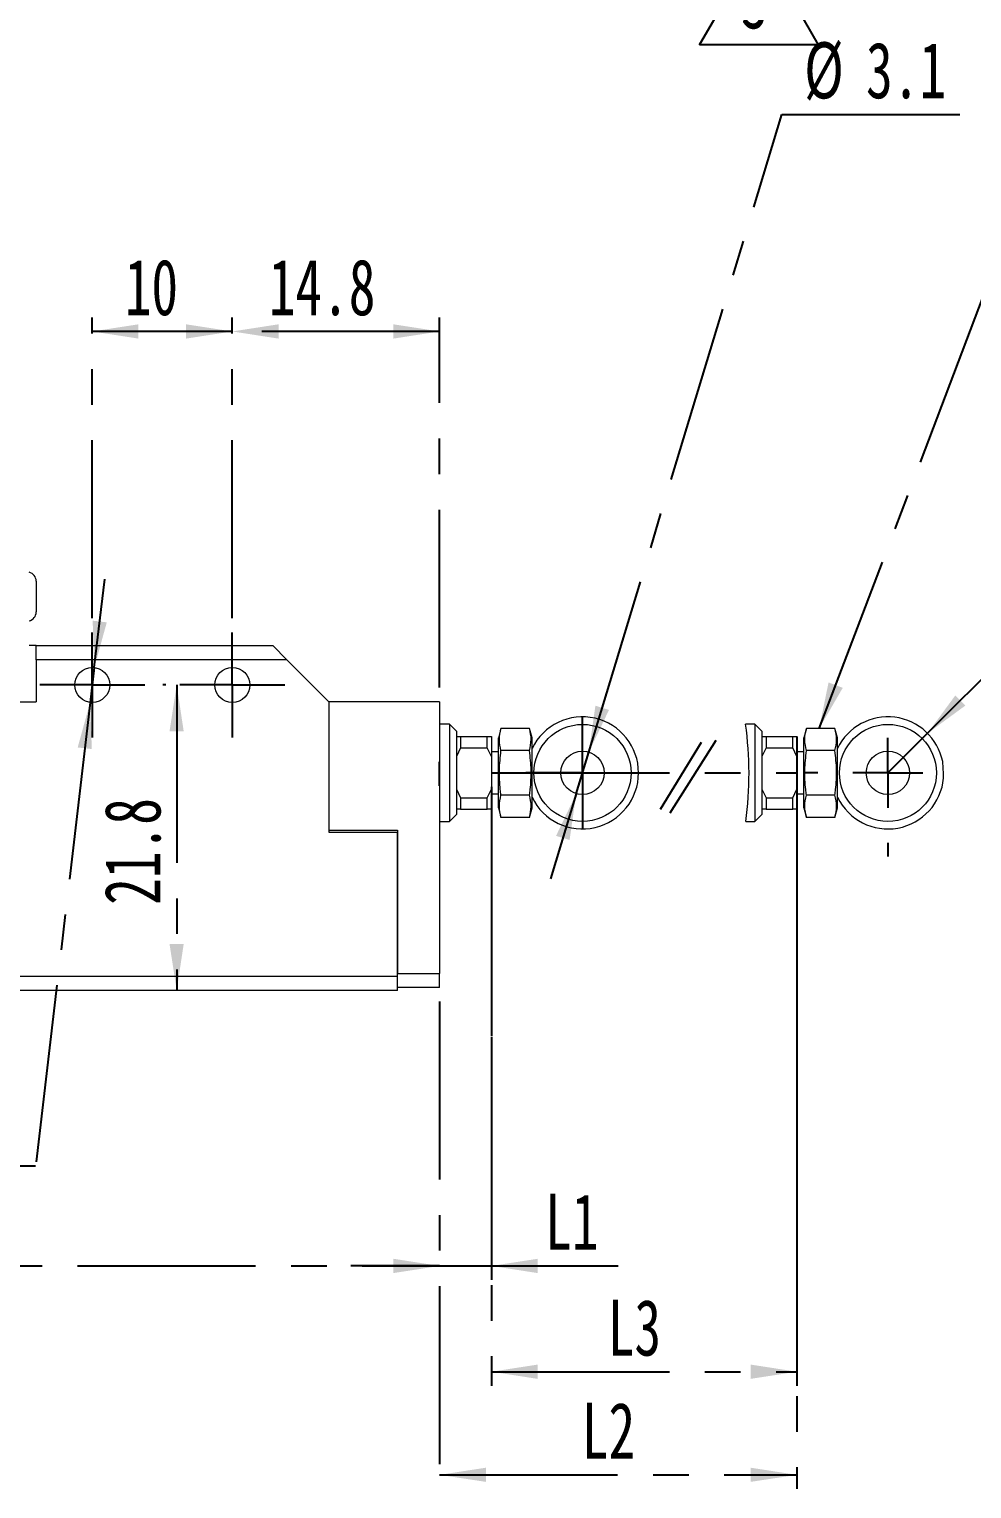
# Paper-space layout '시트2-ENG' of a CAD drawing. Header units: millimetres. Extents: x 5 to 415, y 5 to 292.
# Drawn here: x 160.3 to 227.6, y 127.5 to 231.7 of the extents above; entities that cross this region are included whole.
import ezdxf

# ---------------------------------------------------------------- set-up
doc = ezdxf.new("R2010")
doc.units = ezdxf.units.MM
doc.linetypes.add('CENTERX2', pattern=[20.32, 12.7, -2.54, 2.54, -2.54])
doc.layers.add('CENTER_LINE', color=7, linetype='CENTERX2')
doc.layers.add('DIMENSION', color=7, linetype='Continuous')
doc.styles.add('SLDTEXTSTYLE0', font='TXT', dxfattribs={"width": 0.7})
doc.dimstyles.new('SLDDIMSTYLE0', dxfattribs={"dimtxt": 4, "dimasz": 3.302, "dimexe": 0, "dimexo": 0.0625, "dimgap": 1, "dimtad": 1, "dimrnd": 1e-09, "dimzin": 12, "dimdsep": 46, "dimtxsty": 'SLDTEXTSTYLE0', "dimsah": 1, "dimcen": 0.09, "dimadec": 0, "dimazin": 3, "dimtfac": 1, "dimtofl": 0, "dimtmove": 0, "dimatfit": 3, "dimfxl": 1, "dimfrac": 2, "dimtolj": 1, "dimtzin": 12, "dimarcsym": 0})
doc.dimstyles.new('SLDDIMSTYLE1', dxfattribs={"dimtxt": 4, "dimasz": 3.302, "dimexe": 0, "dimexo": 0.0625, "dimgap": 1, "dimtad": 1, "dimrnd": 1e-09, "dimzin": 12, "dimdsep": 46, "dimtxsty": 'SLDTEXTSTYLE0', "dimsah": 1, "dimcen": 0.09, "dimadec": 0, "dimazin": 3, "dimtfac": 1, "dimtmove": 0, "dimatfit": 0, "dimfxl": 1, "dimfrac": 2, "dimtolj": 1, "dimtzin": 12, "dimarcsym": 0})
doc.dimstyles.new('SLDDIMSTYLE2', dxfattribs={"dimtxt": 4, "dimasz": 3.302, "dimexe": 0, "dimexo": 0.0625, "dimgap": 1, "dimtad": 0, "dimtih": 1, "dimtoh": 1, "dimrnd": 1e-09, "dimzin": 12, "dimdsep": 46, "dimtxsty": 'SLDTEXTSTYLE0', "dimsah": 1, "dimcen": 0, "dimadec": 0, "dimazin": 3, "dimtol": 1, "dimtp": 0.1, "dimtm": 0.1, "dimtfac": 1, "dimtmove": 0, "dimatfit": 3, "dimfxl": 1, "dimfrac": 2, "dimtolj": 1, "dimarcsym": 0})
doc.dimstyles.new('SLDDIMSTYLE4', dxfattribs={"dimtxt": 4, "dimasz": 3.302, "dimexe": 0, "dimexo": 0.0625, "dimgap": 1, "dimtad": 0, "dimtih": 1, "dimtoh": 1, "dimrnd": 1e-09, "dimzin": 12, "dimdsep": 46, "dimtxsty": 'SLDTEXTSTYLE0', "dimsah": 1, "dimcen": 0, "dimadec": 0, "dimazin": 3, "dimtfac": 1, "dimtmove": 0, "dimatfit": 3, "dimfxl": 1, "dimfrac": 2, "dimtolj": 1, "dimtzin": 12, "dimarcsym": 0})
doc.dimstyles.new('SLDDIMSTYLE6', dxfattribs={"dimtxt": 0.18, "dimasz": 3.302, "dimexe": 0, "dimexo": 0.0625, "dimgap": 0, "dimtad": 0, "dimtih": 1, "dimtoh": 1, "dimdec": 0, "dimrnd": 1e-09, "dimzin": 0, "dimdsep": 46, "dimtxsty": 'Standard', "dimsah": 1, "dimcen": 0.09, "dimadec": 0, "dimazin": 0, "dimtfac": 3.302, "dimtdec": 0, "dimtofl": 0, "dimtmove": 0, "dimatfit": 3, "dimfxl": 1, "dimfrac": 2, "dimtolj": 1, "dimtzin": 0, "dimarcsym": 0})
doc.dimstyles.new('SLDDIMSTYLE9', dxfattribs={"dimtxt": 4, "dimasz": 3.302, "dimexe": 0, "dimexo": 0.0625, "dimgap": 1, "dimtad": 0, "dimtih": 1, "dimtoh": 1, "dimrnd": 1e-09, "dimzin": 12, "dimdsep": 46, "dimtxsty": 'SLDTEXTSTYLE0', "dimsah": 1, "dimcen": 0, "dimadec": 0, "dimazin": 3, "dimtfac": 1, "dimtofl": 0, "dimtmove": 0, "dimatfit": 3, "dimfxl": 1, "dimfrac": 2, "dimtolj": 1, "dimtzin": 12, "dimarcsym": 0})

# ---------------------------------------------------------------- blocks, each defined once
blk = doc.blocks.new('_D_31')
at = {"layer": 'CENTER_LINE'}
for p, q in [((215.12, 169.66), (215.12, 127.48)), ((189.62, 162.26), (189.62, 127.48)), ((189.62, 128.48), (215.12, 128.48))]:
    blk.add_line(p, q, dxfattribs=at)
for points in [[(189.62, 128.48), (192.92, 127.98), (192.92, 128.99)], [(215.12, 128.48), (211.82, 128.99), (211.82, 127.98)]]:
    blk.add_solid(points, dxfattribs=at)
at = {"layer": 'CENTER_LINE', "insert": (199.77, 133.64), "char_height": 4, "attachment_point": 1, "style": 'SLDTEXTSTYLE0'}
blk.add_mtext('L2', dxfattribs=at)
blk = doc.blocks.new('_D_39')
at = {"layer": 'CENTER_LINE'}
for p, q in [((174.82, 189.61), (174.82, 211.08)), ((189.62, 184.66), (189.62, 211.08)), ((189.62, 210.08), (174.82, 210.08))]:
    blk.add_line(p, q, dxfattribs=at)
for points in [[(174.82, 210.08), (178.12, 209.57), (178.12, 210.59)], [(189.62, 210.08), (186.32, 210.59), (186.32, 209.57)]]:
    blk.add_solid(points, dxfattribs=at)
at = {"layer": 'CENTER_LINE', "insert": (177.42, 215.24), "char_height": 4, "attachment_point": 1, "style": 'SLDTEXTSTYLE0'}
blk.add_mtext('14.8', dxfattribs=at)
blk = doc.blocks.new('_D_40')
at = {"layer": 'CENTER_LINE'}
for p, q in [((164.82, 189.61), (164.82, 211.08)), ((174.82, 189.61), (174.82, 211.08)), ((174.82, 210.08), (164.82, 210.08))]:
    blk.add_line(p, q, dxfattribs=at)
for points in [[(164.82, 210.08), (168.12, 209.57), (168.12, 210.59)], [(174.82, 210.08), (171.52, 210.59), (171.52, 209.57)]]:
    blk.add_solid(points, dxfattribs=at)
at = {"layer": 'CENTER_LINE', "insert": (167.14, 215.24), "char_height": 4, "attachment_point": 1, "style": 'SLDTEXTSTYLE0'}
blk.add_mtext('10', dxfattribs=at)
blk = doc.blocks.new('_D_41')
at = {"layer": 'CENTER_LINE'}
for p, q in [((170.07, 184.86), (169.85, 184.86)), ((170.85, 184.86), (170.85, 163.06))]:
    blk.add_line(p, q, dxfattribs=at)
for points in [[(170.85, 184.86), (170.34, 181.55), (171.35, 181.55)], [(170.85, 163.06), (171.35, 166.36), (170.34, 166.36)]]:
    blk.add_solid(points, dxfattribs=at)
at = {"layer": 'CENTER_LINE', "insert": (165.69, 169.16), "char_height": 4, "attachment_point": 1, "rotation": 90, "style": 'SLDTEXTSTYLE0'}
blk.add_mtext('21.8', dxfattribs=at)
blk = doc.blocks.new('_D_43')
at = {"layer": 'CENTER_LINE'}
for p, q in [((102.82, 173.46), (102.82, 142.39)), ((189.62, 162.26), (189.62, 142.39)), ((102.82, 143.39), (189.62, 143.39))]:
    blk.add_line(p, q, dxfattribs=at)
for points in [[(102.82, 143.39), (106.12, 142.88), (106.12, 143.9)], [(189.62, 143.39), (186.32, 143.9), (186.32, 142.88)]]:
    blk.add_solid(points, dxfattribs=at)
at = {"layer": 'CENTER_LINE', "insert": (141.42, 148.55), "char_height": 4, "attachment_point": 1, "style": 'SLDTEXTSTYLE0'}
blk.add_mtext('86.8', dxfattribs=at)
blk = doc.blocks.new('_D_44')
at = {"layer": 'CENTER_LINE'}
for p, q in [((193.32, 174.98), (193.32, 142.39)), ((189.62, 162.26), (189.62, 142.39)), ((189.62, 143.39), (183.27, 143.39)), ((189.62, 143.39), (193.32, 143.39)), ((193.32, 143.39), (202.36, 143.39))]:
    blk.add_line(p, q, dxfattribs=at)
for points in [[(189.62, 143.39), (186.32, 143.9), (186.32, 142.88)], [(193.32, 143.39), (196.62, 142.88), (196.62, 143.9)]]:
    blk.add_solid(points, dxfattribs=at)
at = {"layer": 'CENTER_LINE', "insert": (197.15, 148.55), "char_height": 4, "attachment_point": 1, "style": 'SLDTEXTSTYLE0'}
blk.add_mtext('L1', dxfattribs=at)
blk = doc.blocks.new('_D_45')
at = {"layer": 'CENTER_LINE'}
for p, q in [((164.97, 186.1), (165.71, 192.4)), ((164.97, 186.1), (164.67, 183.61)), ((164.67, 183.61), (160.78, 150.51)), ((160.78, 150.51), (110.12, 150.51))]:
    blk.add_line(p, q, dxfattribs=at)
for points in [[(164.97, 186.1), (165.86, 189.32), (164.85, 189.44)], [(164.67, 183.61), (163.78, 180.39), (164.79, 180.28)]]:
    blk.add_solid(points, dxfattribs=at)
at = {"layer": 'CENTER_LINE', "char_height": 4, "attachment_point": 1, "style": 'SLDTEXTSTYLE0'}
for s, insert in [('2-M3X0.5P TAP HOLE', (110.12, 160.32)), ('DEPTH 8.5', (122.74, 155.66))]:
    blk.add_mtext(s, dxfattribs=dict(at, insert=insert))
blk = doc.blocks.new('_D_47')
at = {"layer": 'CENTER_LINE'}
for p, q in [((200.27, 180.06), (214.05, 225.57)), ((214.05, 225.57), (250.07, 225.57)), ((199.37, 177.09), (200.27, 180.06)), ((199.37, 177.09), (197.53, 171.02))]:
    blk.add_line(p, q, dxfattribs=at)
for points in [[(200.27, 180.06), (201.71, 183.07), (200.74, 183.37)], [(199.37, 177.09), (197.93, 174.08), (198.9, 173.79)]]:
    blk.add_solid(points, dxfattribs=at)
at = {"layer": 'CENTER_LINE', "attachment_point": 1, "style": 'SLDTEXTSTYLE0'}
for s, insert, char_height in [('%%c', (215.64, 230.72), 4), ('3.1', (220.06, 230.72), 4), ('HOLE', (237.58, 230.72), 4), ('±0.1', (228.53, 229.37), 2.8)]:
    blk.add_mtext(s, dxfattribs=dict(at, insert=insert, char_height=char_height))
blk = doc.blocks.new('SW_CENTERMARKSYMBOL_12')
at = {"layer": 'CENTER_LINE', "color": 0}
for p, q in [((0, 2.5), (0, 3.75)), ((0, 0), (0, 2.5)), ((-2.5, 0), (-3.75, 0)), ((0, 0), (-2.5, 0)), ((0, 0), (0, -2.5)), ((0, 0), (2.5, 0)), ((2.5, 0), (3.75, 0)), ((0, -2.5), (0, -3.75))]:
    blk.add_line(p, q, dxfattribs=at)
blk = doc.blocks.new('SW_CENTERMARKSYMBOL_13')
at = {"layer": 'CENTER_LINE', "color": 0}
for p, q in [((0, 2.5), (0, 3.75)), ((0, 0), (0, 2.5)), ((-2.5, 0), (-3.75, 0)), ((0, 0), (-2.5, 0)), ((0, 0), (0, -2.5)), ((0, 0), (2.5, 0)), ((2.5, 0), (3.75, 0)), ((0, -2.5), (0, -3.75))]:
    blk.add_line(p, q, dxfattribs=at)
blk = doc.blocks.new('SW_CENTERMARKSYMBOL_14')
at = {"layer": 'CENTER_LINE', "color": 0}
for p, q in [((0, 2.5), (0, 4.05)), ((0, 0), (0, 2.5)), ((-2.5, 0), (-4.05, 0)), ((0, 0), (-2.5, 0)), ((0, 0), (0, -2.5)), ((0, 0), (2.5, 0)), ((2.5, 0), (4.05, 0)), ((0, -2.5), (0, -4.05))]:
    blk.add_line(p, q, dxfattribs=at)
blk = doc.blocks.new('SW_NOTE_0_21')
at = {"layer": 'CENTER_LINE', "color": 0}
for p, q in [((-2.96, -0.01), (1.27, 7.33)), ((1.27, 7.33), (5.5, -0.01)), ((5.5, -0.01), (-2.96, -0.01))]:
    blk.add_line(p, q, dxfattribs=at)
at = {"layer": 'CENTER_LINE', "color": 0, "insert": (0, 5.16), "char_height": 4, "attachment_point": 1, "style": 'SLDTEXTSTYLE0'}
blk.add_mtext('3', dxfattribs=at)
blk = doc.blocks.new('_D_61')
at = {"layer": 'CENTER_LINE'}
for p, q in [((193.32, 177.58), (193.32, 134.84)), ((215.12, 177.58), (215.12, 134.84)), ((193.32, 135.84), (215.12, 135.84))]:
    blk.add_line(p, q, dxfattribs=at)
for points in [[(193.32, 135.84), (196.62, 135.33), (196.62, 136.35)], [(215.12, 135.84), (211.82, 136.35), (211.82, 135.33)]]:
    blk.add_solid(points, dxfattribs=at)
at = {"layer": 'CENTER_LINE', "insert": (201.62, 140.99), "char_height": 4, "attachment_point": 1, "style": 'SLDTEXTSTYLE0'}
blk.add_mtext('L3', dxfattribs=at)
blk = doc.blocks.new('_D_62')
at = {"layer": 'CENTER_LINE'}
for p, q in [((224.45, 181.4), (238.96, 195.92)), ((238.96, 195.92), (280.93, 195.92)), ((221.62, 178.58), (224.45, 181.4))]:
    blk.add_line(p, q, dxfattribs=at)
blk.add_solid([(224.45, 181.4), (227.15, 183.38), (226.43, 184.1)], dxfattribs=at)
at = {"layer": 'CENTER_LINE', "char_height": 4, "attachment_point": 1, "style": 'SLDTEXTSTYLE0'}
for s, insert in [('ROD END TIP SUS', (240.55, 206.07)), ('SPHERE R4', (241.55, 201.07)), ('%%p', (268.68, 201.07)), ('0.1', (272.98, 201.07))]:
    blk.add_mtext(s, dxfattribs=dict(at, insert=insert))
blk = doc.blocks.new('SW_CENTERMARKSYMBOL_21')
at = {"layer": 'CENTER_LINE', "color": 0}
for p, q in [((0, 0), (0, 2.5)), ((-5, 0), (-5.96, 0)), ((0, 0), (-2.5, 0)), ((0, 0), (0, -2.5)), ((0, 0), (2.5, 0)), ((0, -5), (0, -5.96))]:
    blk.add_line(p, q, dxfattribs=at)

psp = doc.layouts.new('시트2-ENG')

# ---------------------------------------------------------------- linework, layer by layer
at = {"color": 7, "linetype": 'Continuous', "lineweight": 18}
for p, q in [((160.819, 192.259), (160.819, 191.159)), ((160.819, 191.159), (160.819, 190.059)), ((160.819, 187.656), (160.319, 187.656)), ((160.819, 187.656), (177.719, 187.656)), ((160.819, 186.656), (160.819, 187.656)), ((177.719, 187.656), (178.719, 186.656)), ((160.819, 186.656), (160.819, 183.656)), ((178.719, 186.656), (160.819, 186.656)), ((181.719, 183.656), (178.719, 186.656)), ((117.619, 183.656), (160.819, 183.656)), ((181.719, 183.656), (181.719, 174.486)), ((189.619, 183.656), (181.719, 183.656)), ((181.719, 183.656), (181.719, 174.356)), ((189.619, 183.656), (189.619, 164.256)), ((190.319, 182.056), (189.619, 182.056)), ((190.819, 181.556), (190.319, 182.056)), ((190.319, 182.056), (190.319, 175.103)), ((190.819, 181.556), (190.819, 175.602)), ((194, 181.752), (193.819, 181.076)), ((196.038, 181.752), (194, 181.752)), ((196.219, 181.076), (196.038, 181.752)), ((212.124, 182.056), (211.457, 182.056)), ((212.624, 181.556), (212.124, 182.056)), ((212.124, 182.056), (212.124, 175.103)), ((212.624, 181.556), (212.624, 175.602)), ((215.805, 181.752), (215.624, 181.076)), ((217.843, 181.752), (215.805, 181.752)), ((218.024, 181.076), (217.843, 181.752)), ((190.819, 181.176), (191.119, 181.176)), ((191.119, 180.355), (190.819, 179.744)), ((191.119, 181.176), (191.119, 180.355)), ((191.119, 181.176), (193.019, 181.176)), ((191.119, 180.355), (193.019, 180.355)), ((193.019, 180.355), (193.019, 181.176)), ((193.019, 181.176), (193.319, 181.176)), ((193.319, 179.744), (193.019, 180.355)), ((193.319, 181.176), (193.319, 179.744)), ((193.819, 178.576), (193.819, 181.076)), ((196.219, 178.576), (196.219, 181.076)), ((212.624, 181.176), (212.924, 181.176)), ((212.924, 180.355), (212.624, 179.744)), ((212.924, 181.176), (212.924, 180.355)), ((212.924, 181.176), (214.824, 181.176)), ((212.924, 180.355), (214.824, 180.355)), ((214.824, 180.355), (214.824, 181.176)), ((214.824, 181.176), (215.124, 181.176)), ((215.124, 179.744), (214.824, 180.355)), ((215.124, 181.176), (215.124, 179.744)), ((215.624, 178.576), (215.624, 181.076)), ((218.024, 178.576), (218.024, 181.076)), ((193.819, 180.076), (193.319, 180.076)), ((193.319, 179.744), (193.319, 177.409)), ((196.038, 180.164), (194, 180.164)), ((215.624, 180.076), (215.124, 180.076)), ((215.124, 179.744), (215.124, 177.409)), ((217.843, 180.164), (215.805, 180.164)), ((193.819, 176.076), (193.819, 178.576)), ((196.219, 176.076), (196.219, 178.576)), ((215.624, 176.076), (215.624, 178.576)), ((218.024, 176.076), (218.024, 178.576)), ((190.819, 177.409), (191.119, 176.798)), ((193.019, 176.798), (193.319, 177.409)), ((193.319, 177.409), (193.319, 175.976)), ((212.624, 177.409), (212.924, 176.798)), ((214.824, 176.798), (215.124, 177.409)), ((215.124, 177.409), (215.124, 175.976)), ((191.119, 176.798), (193.019, 176.798)), ((191.119, 176.798), (191.119, 175.976)), ((193.019, 175.976), (193.019, 176.798)), ((193.319, 177.076), (193.819, 177.076)), ((193.819, 176.076), (194, 175.401)), ((196.038, 176.989), (194, 176.989)), ((196.038, 175.401), (196.219, 176.076)), ((212.924, 176.798), (214.824, 176.798)), ((212.924, 176.798), (212.924, 175.976)), ((214.824, 175.976), (214.824, 176.798)), ((215.124, 177.076), (215.624, 177.076)), ((215.624, 176.076), (215.805, 175.401)), ((217.843, 176.989), (215.805, 176.989)), ((217.843, 175.401), (218.024, 176.076)), ((189.619, 175.096), (190.319, 175.096)), ((190.319, 175.096), (190.819, 175.596)), ((190.319, 175.103), (190.319, 175.096)), ((191.119, 175.976), (190.819, 175.976)), ((190.819, 175.602), (190.819, 175.596)), ((191.119, 175.976), (193.019, 175.976)), ((193.319, 175.976), (193.019, 175.976)), ((196.038, 175.401), (194, 175.401)), ((211.471, 175.096), (212.124, 175.096)), ((212.124, 175.096), (212.624, 175.596)), ((212.124, 175.103), (212.124, 175.096)), ((212.924, 175.976), (212.624, 175.976)), ((212.624, 175.602), (212.624, 175.596)), ((212.924, 175.976), (214.824, 175.976)), ((215.124, 175.976), (214.824, 175.976)), ((217.843, 175.401), (215.805, 175.401)), ((181.719, 174.486), (186.619, 174.486)), ((181.719, 174.356), (186.619, 174.356)), ((186.619, 174.486), (186.619, 164.256)), ((186.619, 164.056), (186.619, 174.356)), ((186.619, 164.056), (117.619, 164.056)), ((186.619, 164.256), (189.619, 164.256)), ((186.619, 163.056), (186.619, 164.056)), ((189.619, 163.256), (189.619, 164.256)), ((186.619, 163.056), (117.619, 163.056)), ((189.619, 163.256), (186.619, 163.256))]:
    psp.add_line(p, q, dxfattribs=at)
for centre, radius in [((164.819, 184.856), 1.25), ((174.819, 184.856), 1.25), ((199.819, 178.576), 3.464), ((221.624, 178.576), 3.464), ((199.819, 178.576), 1.55), ((221.624, 178.576), 1.55)]:
    psp.add_circle(centre, radius, dxfattribs=at)
for centre, radius, start, end in [((160.169, 192.259), 0.65, 0, 76.65764), ((160.169, 190.059), 0.65, 283.34236, 0), ((199.819, 178.576), 4, 205.84193, 154.15807), ((221.62, 178.583), 3.994, 11.47768, 154.22175), ((186.745, 178.527), 24.963, 352.10181, 8.12862), ((193.58, 177.03), 32.041, 2.09528, 4.20188), ((221.621, 178.571), 3.995, 205.78846, 354.69735)]:
    psp.add_arc(centre, radius, start, end, dxfattribs=at)
for points, knots in [([(194, 180.164), (193.944, 180.426), (193.829, 180.955), (193.943, 181.485), (194, 181.752)], [0, 0, 0, 0, 0.49521567, 1, 1, 1, 1]), ([(196.038, 180.164), (196.095, 180.426), (196.209, 180.955), (196.096, 181.485), (196.038, 181.752)], [0, 0, 0, 0, 0.4952157, 1, 1, 1, 1]), ([(215.805, 180.164), (215.748, 180.426), (215.634, 180.955), (215.748, 181.485), (215.805, 181.752)], [0, 0, 0, 0, 0.49528817, 1, 1, 1, 1]), ([(217.843, 180.164), (217.9, 180.426), (218.014, 180.955), (217.9, 181.485), (217.843, 181.752)], [0, 0, 0, 0, 0.49528817, 1, 1, 1, 1]), ([(194, 176.989), (193.984, 177.122), (193.909, 177.712), (193.851, 178.777), (193.95, 179.699), (194, 180.164)], [0, 0, 0, 0, 0.1269715, 0.56007701, 1, 1, 1, 1]), ([(196.038, 176.989), (196.055, 177.122), (196.129, 177.712), (196.188, 178.777), (196.089, 179.699), (196.038, 180.164)], [0, 0, 0, 0, 0.1269715, 0.560077, 1, 1, 1, 1]), ([(215.805, 176.989), (215.788, 177.122), (215.714, 177.712), (215.655, 178.777), (215.755, 179.699), (215.805, 180.164)], [0, 0, 0, 0, 0.1269714, 0.560077, 1, 1, 1, 1]), ([(217.843, 176.989), (217.86, 177.122), (217.934, 177.712), (217.993, 178.777), (217.893, 179.699), (217.843, 180.164)], [0, 0, 0, 0, 0.1269715, 0.560077, 1, 1, 1, 1]), ([(194, 175.401), (193.944, 175.663), (193.829, 176.192), (193.943, 176.721), (194, 176.989)], [0, 0, 0, 0, 0.4952157, 1, 1, 1, 1]), ([(196.038, 175.401), (196.095, 175.663), (196.209, 176.192), (196.096, 176.721), (196.038, 176.989)], [0, 0, 0, 0, 0.4952157, 1, 1, 1, 1]), ([(215.805, 175.401), (215.748, 175.663), (215.634, 176.192), (215.748, 176.721), (215.805, 176.989)], [0, 0, 0, 0, 0.4952881, 1, 1, 1, 1]), ([(217.843, 175.401), (217.9, 175.663), (218.014, 176.192), (217.9, 176.721), (217.843, 176.989)], [0, 0, 0, 0, 0.4952881, 1, 1, 1, 1])]:
    psp.add_open_spline(points, degree=3, knots=knots, dxfattribs=at)
at = {"layer": 'CENTER_LINE'}
for p, q in [((215.124, 181.176), (215.124, 170.66)), ((189.619, 177.656), (189.619, 179.371)), ((193.319, 178.576), (215.124, 178.576))]:
    psp.add_line(p, q, dxfattribs=at)
at = {"layer": 'DIMENSION'}
for p, q in [((208.281, 180.735), (205.368, 175.959)), ((209.346, 180.897), (206.054, 175.697))]:
    psp.add_line(p, q, dxfattribs=at)

# ---------------------------------------------------------------- block references
at = {"layer": 'CENTER_LINE'}
for name, p in [('SW_NOTE_0_21', (211.142, 230.548)), ('SW_CENTERMARKSYMBOL_12', (164.819, 184.856)), ('SW_CENTERMARKSYMBOL_13', (174.819, 184.856)), ('SW_CENTERMARKSYMBOL_14', (199.819, 178.576)), ('SW_CENTERMARKSYMBOL_21', (221.624, 178.576))]:
    psp.add_blockref(name, p, dxfattribs=at)

# ---------------------------------------------------------------- dimensions: what is measured, and where the dimension line sits
dim = psp.add_diameter_dim_2p(p1=(200.269, 180.06), p2=(199.37, 177.093), text='<> HOLE', dimstyle='SLDDIMSTYLE2', dxfattribs=at)
dim.commit()
dim.dimension.update_dxf_attribs({"geometry": '_D_47', "text_midpoint": (232.854, 228.398), "dimtype": 163})
for base, p1, p2, dimstyle, picture, middle in [((164.819, 210.083), (174.819, 188.606), (164.819, 188.606), 'SLDDIMSTYLE0', '_D_40', (169.819, 210.083)), ((174.819, 210.083), (189.619, 183.656), (174.819, 188.606), 'SLDDIMSTYLE0', '_D_39', (182.219, 210.083)), ((193.319, 143.389), (189.619, 163.256), (193.319, 175.976), 'SLDDIMSTYLE1', '_D_44', (199.757, 143.389)), ((189.619, 143.389), (102.819, 174.459), (189.619, 163.256), 'SLDDIMSTYLE0', '_D_43', (146.219, 143.389)), ((215.124, 128.4841), (189.6194, 163.2563), (215.124, 170.6603), 'SLDDIMSTYLE0', '_D_31', (202.3717, 128.4841))]:
    dim = psp.add_linear_dim(base=base, p1=p1, p2=p2, dimstyle=dimstyle, dxfattribs=at)
    dim.commit()
    dim.dimension.update_dxf_attribs({"geometry": picture, "text_midpoint": middle, "dimtype": 160})
dim = psp.add_radius_dim(center=(221.624, 178.576), mpoint=(224.452, 181.405), text='ROD END TIP SUS\\PSPHERE R4 %%p 0.1', dimstyle='SLDDIMSTYLE9', dxfattribs=at)
dim.commit()
dim.dimension.update_dxf_attribs({"geometry": '_D_62', "text_midpoint": (260.743, 200.747), "dimtype": 164})
dim = psp.add_diameter_dim_2p(p1=(164.673, 183.615), p2=(164.966, 186.098), text='2-M3X0.5P TAP HOLE\\PDEPTH 8.5', dimstyle='SLDDIMSTYLE4', override={"dimpost": '<>'}, dxfattribs=at)
dim.commit()
dim.dimension.update_dxf_attribs({"geometry": '_D_45', "text_midpoint": (134.653, 155.169), "dimtype": 163})
dim = psp.add_linear_dim(base=(170.846, 163.056), p1=(171.069, 184.856), p2=(186.619, 163.056), angle=90, dimstyle='SLDDIMSTYLE0', dxfattribs=at)
dim.commit()
dim.dimension.update_dxf_attribs({"geometry": '_D_41', "text_midpoint": (170.846, 173.956), "dimtype": 160})
dim = psp.add_linear_dim(base=(215.124, 135.837), p1=(193.319, 178.576), p2=(215.124, 178.576), text='L3', dimstyle='SLDDIMSTYLE0', dxfattribs=at)
dim.commit()
dim.dimension.update_dxf_attribs({"geometry": '_D_61', "text_midpoint": (204.222, 135.837), "dimtype": 160})

# ---------------------------------------------------------------- leaders
psp.add_leader([(216.717, 181.752), (229.92, 216.479)], dimstyle='SLDDIMSTYLE6', dxfattribs=at)

doc.saveas('drawing.dxf')
